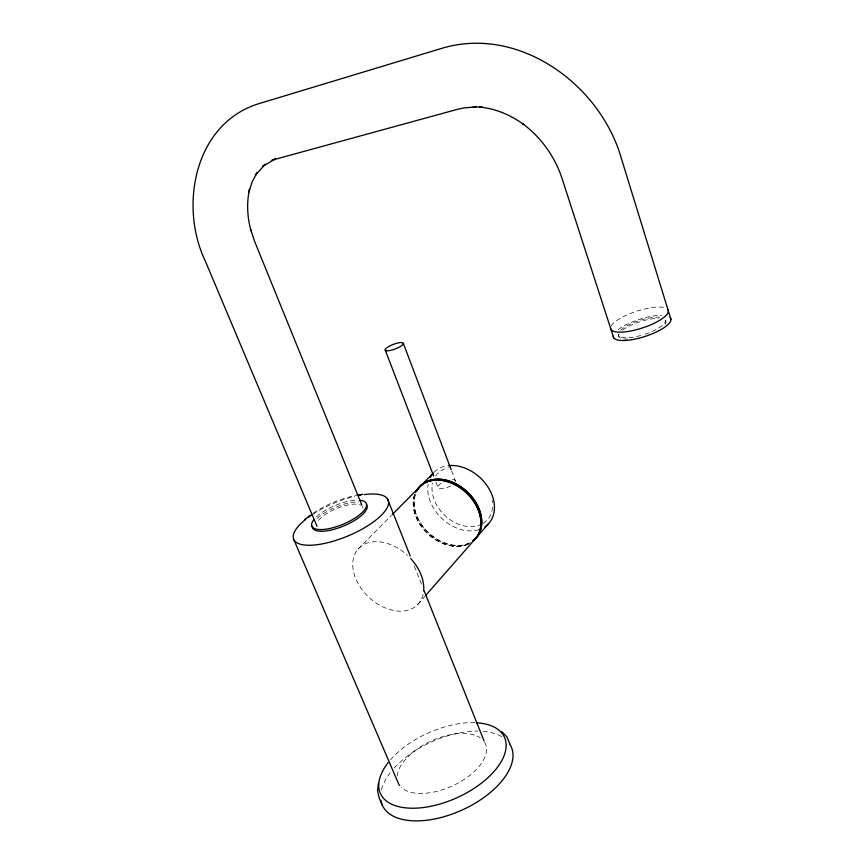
<?xml version="1.0" encoding="UTF-8"?>
<svg xmlns="http://www.w3.org/2000/svg" width="864" height="864" viewBox="0 0 864 864"><rect width="100%" height="100%" fill="white"/><g stroke="black" fill="none" stroke-linecap="round" stroke-linejoin="round"><path stroke-width="0.65" stroke-dasharray="4.32 3.24" d="M417.776 604.465L424.786 596.462M358.074 549.104L391.306 515.527M313.384 513.065C326.117 504.511 340.621 498.668 355.579 495.396M414.256 566.06L422.226 586.051M436.007 482.188L437.94 487.231M451.634 470.837L455.458 480.935M619.099 336.96L618.246 334.314A24.732 7.376 -17.8 0 0 642.157 335.092M665.939 321.646L665.55 320.36A24.732 7.376 -17.8 0 1 643.334 334.735M484.553 742.198A47.801 24.818 -24.4 0 1 457.942 783.14A47.801 24.818 -24.4 0 1 401.306 787.374M397.17 775.969A47.801 24.818 -24.4 0 1 431.255 740.999A47.801 24.818 -24.4 0 1 480.341 737.878M312.854 514.231A51.149 17.809 -22.6 0 1 354.791 496.39M317.142 518.465A29.462 10.195 -22.6 0 1 358.906 501.833M316.451 516.812A29.473 10.174 -22.6 0 1 357.253 500.18M618.084 329.681A30.164 8.996 -17.8 0 1 661.846 315.338M611.14 326.03A30.229 8.845 -17.9 0 1 635.31 311.666A30.229 8.845 -17.9 0 1 664.945 307.8M452.39 479.563A9.32 3.305 -21 0 1 455.425 481.637M450.695 485.914A9.32 3.305 -21 0 1 439.301 488.419A9.32 3.305 -21 0 1 441.299 483.116M381.424 789.761A70.783 37.346 -24.5 0 1 390.301 772.686M394.276 767.966A70.783 37.346 -24.5 0 1 477.749 731.095M483.149 731.333A70.783 37.346 -24.5 0 1 502.654 737.197M390.409 759.877A68.094 35.424 -24.4 0 1 475.07 722.682M468.515 544.05A38.221 28.188 43.1 0 1 427.507 533.488A38.221 28.188 43.1 0 1 415.195 493.258A38.081 28.08 43.1 0 0 428.674 534.427A38.081 28.08 43.1 0 0 470.416 542.884M470.308 542.657A38.178 28.177 43.1 0 1 429.408 533.639A38.178 28.177 43.1 0 1 415.595 493.484M469.206 543.056A38.048 28.08 43.1 0 1 428.922 533.056A38.048 28.08 43.1 0 1 415.714 493.549M492.523 507.168A33.998 25.402 43.1 0 1 483.095 523.411M481.993 524.038A33.998 25.402 43.1 0 1 446.99 517.288A33.998 25.402 43.1 0 1 432.572 483.116M435.553 476.096A33.998 25.402 43.1 0 1 448.546 467.705M492.134 500.31A33.998 25.402 43.1 0 1 492.448 502.643M478.85 529.708A37.454 27.961 43.1 0 1 442.746 519.286A37.454 27.961 43.1 0 1 428.144 484.153M434.052 472.306A37.454 27.961 43.1 0 1 447.109 465.815M423.112 594.443A40.716 28.48 43.2 0 1 377.05 603.634A40.716 28.48 43.2 0 1 356.238 551.578A40.716 28.48 43.2 0 1 407.495 555.39M318.514 520.474A24.808 8.586 -22.6 0 1 339.725 507.298A24.808 8.586 -22.6 0 1 361.001 505.202M362.383 506.412A24.808 8.586 -22.6 0 1 362.912 508.021M665.345 320.317A24.721 7.387 -17.8 0 1 663.088 326.398M627.944 339.044A24.721 7.387 -17.8 0 1 619.121 333.958M622.609 330.178A24.721 7.387 -17.8 0 1 658.552 318.406M620.676 330.232A24.732 7.376 -17.8 0 1 661.176 317.39"/><path stroke-width="1.3" d="M378.454 782.914L377.557 790.895L379.199 798.109L382.234 805.043M425.66 595.469L474.736 539.428M475.513 538.553L488.29 523.962M392.256 514.577L418.846 487.717M419.666 486.886L433.307 473.105A37.454 27.961 43.1 0 0 430.25 477.684M304.841 519.62L310.176 515.225M356.789 495.212L362.826 494.273M501.811 731.603L506.963 737.003L509.782 743.677M293.836 539.654L398.369 783.356A47.801 24.818 -24.4 0 0 399.632 785.473M317.012 526.316L205.481 261.479C178.826 206.204 194.346 123.498 258.865 103.658L440.348 48.784C517.849 24.44 600.026 83.862 621.27 158.144L670.907 319.248M361.876 505.17L254.804 241.888L250.582 229.403L250.927 230.666C247.331 217.21 246.424 202.878 249.556 189.227L248.929 191.873L252.245 181.678L257.148 172.541L255.355 175.219L265.291 164.257L262.57 166.352L275.249 159.019L271.987 160.175L457.758 109.253L463.698 107.924L475.978 106.898L473.17 106.758L482.285 107.201L479.617 107.071C495.634 108.605 510.926 115.085 523.832 124.567L522.839 123.833C541.112 137.43 554.947 156.794 562.032 178.438L613.753 337.943M387.331 498.604L410.26 556.07M424.224 591.041L484.056 740.956M385.182 349.942L433.588 475.891M403.326 343.397A9.666 2.495 -20.7 0 1 390.085 350.503A9.666 2.495 -20.7 0 1 389.351 346.172A9.666 2.495 -20.7 0 1 403.326 343.397L451.148 469.584M364.316 494.597A51.149 17.809 -22.6 0 1 380.549 516.035A51.149 17.809 -22.6 0 1 311.418 545.206A51.149 17.809 -22.6 0 1 305.726 519.329M308.804 516.996A51.149 17.809 -22.6 0 1 311.807 514.922M358.463 495.58A51.149 17.809 -22.6 0 1 360.839 495.137M366.606 504.565A29.462 10.195 -22.6 0 1 342.511 526.446A29.462 10.195 -22.6 0 1 312.304 526.208M359.456 500.245A29.473 10.174 -22.6 0 1 360.234 514.253A29.473 10.174 -22.6 0 1 324.691 529.33A29.473 10.174 -22.6 0 1 313.859 519.599M670.162 317.628A30.164 8.996 -17.8 0 1 645.322 336.344A30.164 8.996 -17.8 0 1 613.235 336.258M667.591 309.29A30.229 8.845 -17.9 0 1 642.643 327.877A30.229 8.845 -17.9 0 1 610.556 327.996M509.684 743.947A70.783 37.346 -24.5 0 1 460.393 810.799A70.783 37.346 -24.5 0 1 380.83 800.302M476.366 722.747A68.094 35.424 -24.4 0 1 496.476 768.55A68.094 35.424 -24.4 0 1 408.866 808.121A68.094 35.424 -24.4 0 1 388.174 762.588M415.67 492.242A38.221 28.188 43.1 0 1 464.486 490.968A38.221 28.188 43.1 0 1 473.224 541.037M416.491 491.4A38.178 28.177 43.1 0 1 465.847 490.601A38.178 28.177 43.1 0 1 473.126 540.853M417.128 490.493A38.048 28.08 43.1 0 1 466.333 491.173A38.048 28.08 43.1 0 1 473.029 540.745M448.308 465.653A37.454 27.961 43.1 0 1 488.754 488.311A37.454 27.961 43.1 0 1 484.931 526.792M410.778 558.684A40.716 28.48 43.2 0 1 423.684 590.792M416.297 491.335A38.081 28.08 43.1 0 1 464.983 491.53A38.081 28.08 43.1 0 1 473.126 540.94"/></g></svg>
